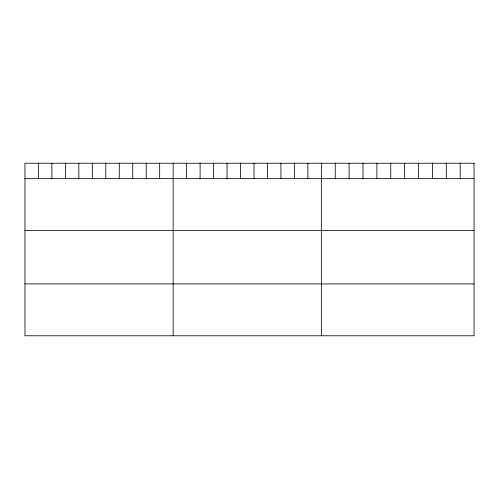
<?xml version="1.0" encoding="UTF-8"?>
<svg xmlns="http://www.w3.org/2000/svg" width="499" height="499" viewBox="0 0 499 499"><rect width="100%" height="100%" fill="white"/><g stroke="black" fill="none" stroke-linecap="round" stroke-linejoin="round"><path stroke-width="0.75" d="M24.95 178.636L474.05 178.636M24.95 230.488L474.05 230.488M24.95 283.912L474.05 283.912M460.172 163.235L460.172 178.636M446.287 163.235L446.287 178.636M432.408 163.235L432.408 178.636M418.524 163.235L418.524 178.636M404.645 163.235L404.645 178.636M390.761 163.235L390.761 178.636M376.882 163.235L376.882 178.636M362.998 163.235L362.998 178.636M349.119 163.235L349.119 178.636M335.234 163.235L335.234 178.636M321.356 163.235L321.356 335.765M307.883 163.235L307.883 178.636M294.41 163.235L294.41 178.636M280.937 163.235L280.937 178.636M267.464 163.235L267.464 178.636M253.991 163.235L253.991 178.636M240.518 163.235L240.518 178.636M227.045 163.235L227.045 178.636M213.572 163.235L213.572 178.636M200.099 163.235L200.099 178.636M186.626 163.235L186.626 178.636M173.153 163.235L173.153 335.765M159.68 163.235L159.68 178.636M146.207 163.235L146.207 178.636M132.734 163.235L132.734 178.636M119.261 163.235L119.261 178.636M105.788 163.235L105.788 178.636M92.315 163.235L92.315 178.636M78.842 163.235L78.842 178.636M65.369 163.235L65.369 178.636M51.896 163.235L51.896 178.636M38.423 163.235L38.423 178.636M474.05 163.235L24.95 163.235L24.95 335.765L474.05 335.765L474.05 163.235"/></g></svg>
